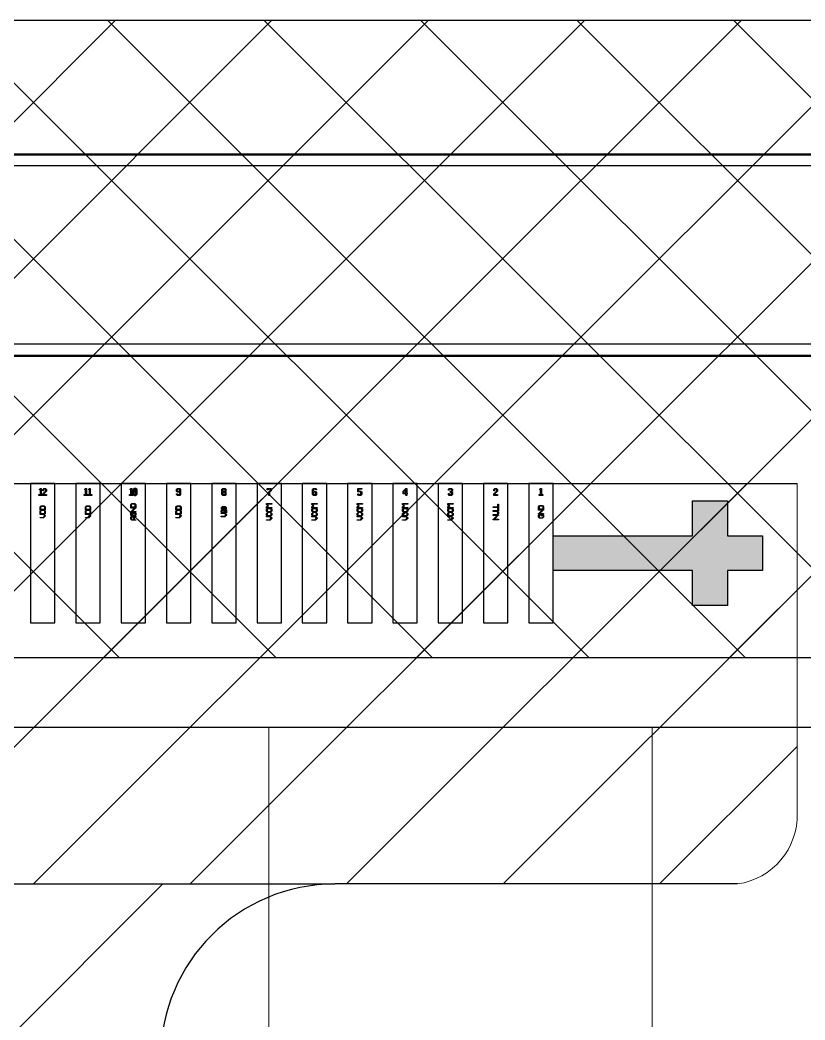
# Model space of a CAD drawing. Header units: millimetres. Extents: x 1278 to 1512, y 149 to 305.
# Drawn here: x 1320.709 to 1322.961, y 239.71 to 242.581 of the extents above; entities that cross this region are included whole.
import ezdxf

# ---------------------------------------------------------------- set-up
doc = ezdxf.new("R2010")
doc.units = ezdxf.units.MM
for name, color, linetype in [('5剖面线层', 2, 'Continuous'), ('B_M.drawing', 7, 'Continuous'), ('DWG', 7, 'Continuous'), ('FPC', 30, 'Continuous'), ('L127.drawing', 1, 'Continuous'), ('LAYOUT.drawing', 7, 'Continuous'), ('OUTLINE.drawing', 5, 'Continuous')]:
    doc.layers.add(name, color=color, linetype=linetype)
doc.layers.add('BLU', color=7, linetype='Continuous', lineweight=9)

# ---------------------------------------------------------------- blocks, each defined once
blk = doc.blocks.new('ic_GC')
at = {"layer": 'B_M.drawing'}
blk.add_lwpolyline([(-7.65, -0.29), (-7.65, 0.29), (7.65, 0.29), (7.65, 0.2855), (7.6455, 0.2855), (7.643, 0.288), (-7.643, 0.288), (-7.648, 0.283), (-7.648, -0.283), (-7.643, -0.288), (7.643, -0.288), (7.648, -0.283), (7.648, 0.283), (7.6455, 0.2855), (7.65, 0.2855), (7.65, -0.29), (-7.65, -0.29)], close=True, dxfattribs=at)
blk = doc.blocks.new('ic_89v3_spec_out_line')
at = {"layer": 'L127.drawing'}
blk.add_lwpolyline([(-7.6775, -0.2565), (7.6775, -0.2565), (7.6775, 0.2565), (-7.6775, 0.2565), (-7.6775, -0.2565)], close=True, dxfattribs=at)
blk.add_lwpolyline([(-7.6775, -0.2565), (7.6775, -0.2565), (7.6775, 0.2565), (-7.6775, 0.2565), (-7.6775, -0.2565)], close=True, dxfattribs=at)
blk.add_lwpolyline([(-7.6775, -0.2565), (7.6775, -0.2565), (7.6775, 0.2565), (-7.6775, 0.2565), (-7.6775, -0.2565)], close=True, dxfattribs=at)
blk = doc.blocks.new('ic_89v3_spec_pad_location')
blk.add_blockref('ic_89v3_spec_out_line', (0, 0))
blk = doc.blocks.new('ic_all')
at = {"xscale": -1}
for name, p in [('ic_GC', (-0.71194, -0.08845)), ('ic_89v3_spec_pad_location', (-0.71194, -0.08795))]:
    blk.add_blockref(name, p, dxfattribs=at)
blk = doc.blocks.new('fpc_pad')
at = {"layer": 'OUTLINE.drawing'}
blk.add_lwpolyline([(-0.035, -0.2), (0.035, -0.2), (0.035, 0.2), (-0.035, 0.2), (-0.035, -0.2)], close=True, dxfattribs=at)
blk = doc.blocks.new('fpc_pad_dummy')
at = {"layer": 'OUTLINE.drawing'}
blk.add_lwpolyline([(-0.035, -0.2), (0.035, -0.2), (0.035, 0.2), (-0.035, 0.2), (-0.035, -0.2)], close=True, dxfattribs=at)
blk = doc.blocks.new('fpc_mark')
at = {"layer": '5剖面线层'}
h = blk.add_hatch(color=3, dxfattribs=at)
h.dxf.hatch_style = 1
h.paths.add_polyline_path([(-0.1, 0.15), (-0.2, 0.15), (-0.2, 0.05), (-0.3, 0.05), (-0.3, -0.05), (-0.2, -0.05), (-0.2, -0.15), (-0.1, -0.15), (-0.1, -0.05), (0.3, -0.05), (0.3, 0.05), (-0.1, 0.05)])
at = {"layer": 'OUTLINE.drawing'}
blk.add_lwpolyline([(-0.1, 0.15), (-0.2, 0.15), (-0.2, 0.05), (-0.3, 0.05), (-0.3, -0.05), (-0.2, -0.05), (-0.2, -0.15), (-0.1, -0.15), (-0.1, -0.05), (0.3, -0.05), (0.3, 0.05), (-0.1, 0.05), (-0.1, 0.15)], close=True, dxfattribs=at)
blk = doc.blocks.new('fpc_label')
at = {"layer": 'LAYOUT.drawing'}
for points in [[(3.97251, 0.05271), (3.95751, 0.05271), (3.95751, 0.06104), (3.96084, 0.06437), (3.96918, 0.06437), (3.97251, 0.06104), (3.97251, 0.05438), (3.97084, 0.05438), (3.97084, 0.06021), (3.96834, 0.0627), (3.96168, 0.0627), (3.95917, 0.06021), (3.95917, 0.05438), (3.97251, 0.05438), (3.97251, 0.05271)], [(4.10251, 0.05271), (4.08751, 0.05271), (4.08751, 0.06104), (4.09084, 0.06437), (4.09918, 0.06437), (4.10251, 0.06104), (4.10251, 0.05438), (4.10084, 0.05438), (4.10084, 0.06021), (4.09834, 0.0627), (4.09168, 0.0627), (4.08917, 0.06021), (4.08917, 0.05438), (4.10251, 0.05438), (4.10251, 0.05271)], [(4.23251, 0.05938), (4.21751, 0.05938), (4.21751, 0.0677), (4.22084, 0.07103), (4.22918, 0.07103), (4.23251, 0.0677), (4.23251, 0.06104), (4.23084, 0.06104), (4.23084, 0.06688), (4.22834, 0.06937), (4.22168, 0.06937), (4.21917, 0.06688), (4.21917, 0.06104), (4.23251, 0.06104), (4.23251, 0.05938)], [(4.23251, 0.04604), (4.21751, 0.04604), (4.21751, 0.04771), (4.21875, 0.04771), (4.22751, 0.05645), (4.22751, 0.05771), (4.21751, 0.05771), (4.21751, 0.05938), (4.23251, 0.05938), (4.23251, 0.05771), (4.23126, 0.05771), (4.22292, 0.04937), (4.22292, 0.04771), (4.23251, 0.04771), (4.23251, 0.04604)], [(4.36251, 0.05271), (4.34751, 0.05271), (4.34751, 0.06104), (4.35084, 0.06437), (4.35918, 0.06437), (4.36251, 0.06104), (4.36251, 0.05438), (4.36084, 0.05438), (4.36084, 0.06021), (4.35834, 0.0627), (4.35168, 0.0627), (4.34917, 0.06021), (4.34917, 0.05438), (4.36251, 0.05438), (4.36251, 0.05271)], [(4.49, 0.05271), (4.49251, 0.05522), (4.49251, 0.05853), (4.49, 0.06104), (4.48001, 0.06104), (4.47751, 0.05853), (4.47751, 0.05688), (4.47917, 0.05688), (4.47917, 0.05771), (4.48084, 0.05937), (4.48769, 0.05937), (4.48202, 0.05651), (4.48568, 0.05651), (4.48991, 0.05864), (4.49084, 0.05771), (4.49084, 0.05604), (4.48918, 0.05438), (4.48147, 0.05438), (4.48568, 0.05651), (4.48202, 0.05651), (4.47982, 0.0554), (4.47917, 0.05604), (4.47917, 0.05688), (4.47751, 0.05688), (4.47751, 0.05522), (4.48001, 0.05271), (4.49, 0.05271)], [(4.62251, 0.0577), (4.60751, 0.0577), (4.60751, 0.06103), (4.61084, 0.06436), (4.60751, 0.0677), (4.60751, 0.07103), (4.62251, 0.07103), (4.62251, 0.06937), (4.60917, 0.06937), (4.60917, 0.06853), (4.61334, 0.06436), (4.60917, 0.0602), (4.60917, 0.05936), (4.62251, 0.05936), (4.62251, 0.0577)], [(4.62251, 0.04937), (4.61918, 0.04604), (4.61417, 0.04604), (4.61417, 0.04771), (4.61834, 0.04771), (4.62084, 0.0502), (4.62084, 0.05354), (4.61834, 0.05603), (4.61168, 0.05603), (4.60917, 0.05354), (4.60917, 0.0502), (4.61168, 0.04771), (4.61417, 0.04771), (4.61417, 0.04604), (4.61084, 0.04604), (4.60751, 0.04937), (4.60751, 0.05437), (4.61084, 0.0577), (4.61918, 0.0577), (4.62251, 0.05437), (4.62251, 0.04937)], [(4.75251, 0.0577), (4.73751, 0.0577), (4.73751, 0.06103), (4.74084, 0.06436), (4.73751, 0.0677), (4.73751, 0.07103), (4.75251, 0.07103), (4.75251, 0.06937), (4.73917, 0.06937), (4.73917, 0.06853), (4.74334, 0.06436), (4.73917, 0.0602), (4.73917, 0.05936), (4.75251, 0.05936), (4.75251, 0.0577)], [(4.75251, 0.04937), (4.74918, 0.04604), (4.74417, 0.04604), (4.74417, 0.04771), (4.74834, 0.04771), (4.75084, 0.0502), (4.75084, 0.05354), (4.74834, 0.05603), (4.74168, 0.05603), (4.73917, 0.05354), (4.73917, 0.0502), (4.74168, 0.04771), (4.74417, 0.04771), (4.74417, 0.04604), (4.74084, 0.04604), (4.73751, 0.04937), (4.73751, 0.05437), (4.74084, 0.0577), (4.74918, 0.0577), (4.75251, 0.05437), (4.75251, 0.04937)], [(4.88251, 0.0577), (4.86751, 0.0577), (4.86751, 0.06103), (4.87084, 0.06436), (4.86751, 0.0677), (4.86751, 0.07103), (4.88251, 0.07103), (4.88251, 0.06937), (4.86917, 0.06937), (4.86917, 0.06853), (4.87334, 0.06436), (4.86917, 0.0602), (4.86917, 0.05936), (4.88251, 0.05936), (4.88251, 0.0577)], [(4.88251, 0.04937), (4.87918, 0.04604), (4.87417, 0.04604), (4.87417, 0.04771), (4.87834, 0.04771), (4.88084, 0.0502), (4.88084, 0.05354), (4.87834, 0.05603), (4.87168, 0.05603), (4.86917, 0.05354), (4.86917, 0.0502), (4.87168, 0.04771), (4.87417, 0.04771), (4.87417, 0.04604), (4.87084, 0.04604), (4.86751, 0.04937), (4.86751, 0.05437), (4.87084, 0.0577), (4.87918, 0.0577), (4.88251, 0.05437), (4.88251, 0.04937)], [(5.01251, 0.0577), (4.99751, 0.0577), (4.99751, 0.06103), (5.00084, 0.06436), (4.99751, 0.0677), (4.99751, 0.07103), (5.01251, 0.07103), (5.01251, 0.06937), (4.99917, 0.06937), (4.99917, 0.06853), (5.00334, 0.06436), (4.99917, 0.0602), (4.99917, 0.05936), (5.01251, 0.05936), (5.01251, 0.0577)], [(5.01251, 0.04937), (5.00918, 0.04604), (5.00417, 0.04604), (5.00417, 0.04771), (5.00834, 0.04771), (5.01084, 0.0502), (5.01084, 0.05354), (5.00834, 0.05603), (5.00168, 0.05603), (4.99917, 0.05354), (4.99917, 0.0502), (5.00168, 0.04771), (5.00417, 0.04771), (5.00417, 0.04604), (5.00084, 0.04604), (4.99751, 0.04937), (4.99751, 0.05437), (5.00084, 0.0577), (5.00918, 0.0577), (5.01251, 0.05437), (5.01251, 0.04937)], [(5.14251, 0.0577), (5.12751, 0.0577), (5.12751, 0.06103), (5.13084, 0.06436), (5.12751, 0.0677), (5.12751, 0.07103), (5.14251, 0.07103), (5.14251, 0.06937), (5.12917, 0.06937), (5.12917, 0.06853), (5.13334, 0.06436), (5.12917, 0.0602), (5.12917, 0.05936), (5.14251, 0.05936), (5.14251, 0.0577)], [(5.14251, 0.04937), (5.13918, 0.04604), (5.13417, 0.04604), (5.13417, 0.04771), (5.13834, 0.04771), (5.14084, 0.0502), (5.14084, 0.05354), (5.13834, 0.05603), (5.13168, 0.05603), (5.12917, 0.05354), (5.12917, 0.0502), (5.13168, 0.04771), (5.13417, 0.04771), (5.13417, 0.04604), (5.13084, 0.04604), (5.12751, 0.04937), (5.12751, 0.05437), (5.13084, 0.0577), (5.13918, 0.0577), (5.14251, 0.05437), (5.14251, 0.04937)], [(5.27251, 0.05938), (5.25751, 0.05938), (5.25751, 0.06104), (5.27084, 0.06104), (5.27084, 0.06938), (5.27251, 0.06938), (5.27251, 0.05938)], [(5.27251, 0.04937), (5.25751, 0.04937), (5.25751, 0.05104), (5.27084, 0.05104), (5.27084, 0.05938), (5.27251, 0.05938), (5.27251, 0.04937)], [(5.40251, 0.05355), (5.38751, 0.05355), (5.38751, 0.06188), (5.39084, 0.06521), (5.39918, 0.06521), (5.40251, 0.06188), (5.40251, 0.05522), (5.40084, 0.05522), (5.40084, 0.06105), (5.39834, 0.06354), (5.39168, 0.06354), (5.38917, 0.06105), (5.38917, 0.05522), (5.40251, 0.05522), (5.40251, 0.05355)], [(3.97251, 0.04106), (3.95751, 0.04106), (3.95751, 0.04938), (3.96084, 0.05271), (3.96918, 0.05271), (3.97251, 0.04938), (3.97251, 0.04272), (3.97084, 0.04272), (3.97084, 0.04856), (3.96834, 0.05105), (3.96168, 0.05105), (3.95917, 0.04856), (3.95917, 0.04272), (3.97251, 0.04272), (3.97251, 0.04106)], [(3.97251, 0.0344), (3.96751, 0.0294), (3.95751, 0.0294), (3.95751, 0.03107), (3.96667, 0.03107), (3.97084, 0.03522), (3.96667, 0.03939), (3.95751, 0.03939), (3.95751, 0.04106), (3.96751, 0.04106), (3.97251, 0.03606), (3.97251, 0.0344)], [(4.10251, 0.04106), (4.08751, 0.04106), (4.08751, 0.04938), (4.09084, 0.05271), (4.09918, 0.05271), (4.10251, 0.04938), (4.10251, 0.04272), (4.10084, 0.04272), (4.10084, 0.04856), (4.09834, 0.05105), (4.09168, 0.05105), (4.08917, 0.04856), (4.08917, 0.04272), (4.10251, 0.04272), (4.10251, 0.04106)], [(4.10251, 0.0344), (4.09751, 0.0294), (4.08751, 0.0294), (4.08751, 0.03107), (4.09667, 0.03107), (4.10084, 0.03522), (4.09667, 0.03939), (4.08751, 0.03939), (4.08751, 0.04106), (4.09751, 0.04106), (4.10251, 0.03606), (4.10251, 0.0344)], [(4.23251, 0.03772), (4.22918, 0.03439), (4.22084, 0.03439), (4.21751, 0.03772), (4.21751, 0.04271), (4.22084, 0.04604), (4.2225, 0.04604), (4.2225, 0.04438), (4.22168, 0.04438), (4.21917, 0.04189), (4.21917, 0.03854), (4.22168, 0.03605), (4.22834, 0.03605), (4.23084, 0.03854), (4.23084, 0.04189), (4.22834, 0.04438), (4.22751, 0.04438), (4.22751, 0.04105), (4.22585, 0.04105), (4.22585, 0.04604), (4.22918, 0.04604), (4.23251, 0.04271), (4.23251, 0.03772)], [(4.23251, 0.02273), (4.22084, 0.02273), (4.21751, 0.02606), (4.21751, 0.03106), (4.22084, 0.03439), (4.23251, 0.03439), (4.23251, 0.03272), (4.22751, 0.03272), (4.22751, 0.0244), (4.22585, 0.0244), (4.22585, 0.03272), (4.22168, 0.03272), (4.21917, 0.03023), (4.21917, 0.02689), (4.22168, 0.0244), (4.23251, 0.0244), (4.23251, 0.02273)], [(4.36251, 0.04106), (4.34751, 0.04106), (4.34751, 0.04938), (4.35084, 0.05271), (4.35918, 0.05271), (4.36251, 0.04938), (4.36251, 0.04272), (4.36084, 0.04272), (4.36084, 0.04856), (4.35834, 0.05105), (4.35168, 0.05105), (4.34917, 0.04856), (4.34917, 0.04272), (4.36251, 0.04272), (4.36251, 0.04106)], [(4.36251, 0.0344), (4.35751, 0.0294), (4.34751, 0.0294), (4.34751, 0.03107), (4.35667, 0.03107), (4.36084, 0.03522), (4.35667, 0.03939), (4.34751, 0.03939), (4.34751, 0.04106), (4.35751, 0.04106), (4.36251, 0.03606), (4.36251, 0.0344)], [(4.49251, 0.04439), (4.48918, 0.04439), (4.4825, 0.05105), (4.48084, 0.05105), (4.47917, 0.04938), (4.47917, 0.04772), (4.48084, 0.04605), (4.4825, 0.04605), (4.4825, 0.04439), (4.48001, 0.04439), (4.47751, 0.04688), (4.47751, 0.05022), (4.48001, 0.05271), (4.48334, 0.05271), (4.49, 0.04605), (4.49084, 0.04605), (4.49084, 0.05271), (4.49251, 0.05271), (4.49251, 0.04439)], [(4.49251, 0.03773), (4.48751, 0.03273), (4.47751, 0.03273), (4.47751, 0.0344), (4.48667, 0.0344), (4.49084, 0.03855), (4.48667, 0.04272), (4.47751, 0.04272), (4.47751, 0.04439), (4.48751, 0.04439), (4.49251, 0.03939), (4.49251, 0.03773)], [(4.62251, 0.03772), (4.61918, 0.03439), (4.61084, 0.03439), (4.60751, 0.03772), (4.60751, 0.04271), (4.61084, 0.04604), (4.6125, 0.04604), (4.6125, 0.04438), (4.61168, 0.04438), (4.60917, 0.04189), (4.60917, 0.03854), (4.61168, 0.03605), (4.61834, 0.03605), (4.62084, 0.03854), (4.62084, 0.04189), (4.61834, 0.04438), (4.61751, 0.04438), (4.61751, 0.04604), (4.61918, 0.04604), (4.62251, 0.04271), (4.62251, 0.03772)], [(4.62251, 0.02773), (4.61751, 0.02273), (4.60751, 0.02273), (4.60751, 0.0244), (4.61667, 0.0244), (4.62084, 0.02855), (4.61667, 0.03272), (4.60751, 0.03272), (4.60751, 0.03439), (4.61751, 0.03439), (4.62251, 0.02939), (4.62251, 0.02773)], [(4.75251, 0.03772), (4.74918, 0.03439), (4.74084, 0.03439), (4.73751, 0.03772), (4.73751, 0.04271), (4.74084, 0.04604), (4.7425, 0.04604), (4.7425, 0.04438), (4.74168, 0.04438), (4.73917, 0.04189), (4.73917, 0.03854), (4.74168, 0.03605), (4.74834, 0.03605), (4.75084, 0.03854), (4.75084, 0.04189), (4.74834, 0.04438), (4.74751, 0.04438), (4.74751, 0.04604), (4.74918, 0.04604), (4.75251, 0.04271), (4.75251, 0.03772)], [(4.75251, 0.02773), (4.74751, 0.02273), (4.73751, 0.02273), (4.73751, 0.0244), (4.74667, 0.0244), (4.75084, 0.02855), (4.74667, 0.03272), (4.73751, 0.03272), (4.73751, 0.03439), (4.74751, 0.03439), (4.75251, 0.02939), (4.75251, 0.02773)], [(4.88251, 0.03772), (4.87918, 0.03439), (4.87084, 0.03439), (4.86751, 0.03772), (4.86751, 0.04271), (4.87084, 0.04604), (4.8725, 0.04604), (4.8725, 0.04438), (4.87168, 0.04438), (4.86917, 0.04189), (4.86917, 0.03854), (4.87168, 0.03605), (4.87834, 0.03605), (4.88084, 0.03854), (4.88084, 0.04189), (4.87834, 0.04438), (4.87751, 0.04438), (4.87751, 0.04604), (4.87918, 0.04604), (4.88251, 0.04271), (4.88251, 0.03772)], [(4.88251, 0.02773), (4.87751, 0.02273), (4.86751, 0.02273), (4.86751, 0.0244), (4.87667, 0.0244), (4.88084, 0.02855), (4.87667, 0.03272), (4.86751, 0.03272), (4.86751, 0.03439), (4.87751, 0.03439), (4.88251, 0.02939), (4.88251, 0.02773)], [(5.01251, 0.03772), (5.00918, 0.03439), (5.00084, 0.03439), (4.99751, 0.03772), (4.99751, 0.04271), (5.00084, 0.04604), (5.0025, 0.04604), (5.0025, 0.04438), (5.00168, 0.04438), (4.99917, 0.04189), (4.99917, 0.03854), (5.00168, 0.03605), (5.00834, 0.03605), (5.01084, 0.03854), (5.01084, 0.04189), (5.00834, 0.04438), (5.00751, 0.04438), (5.00751, 0.04604), (5.00918, 0.04604), (5.01251, 0.04271), (5.01251, 0.03772)], [(5.01251, 0.02773), (5.00751, 0.02273), (4.99751, 0.02273), (4.99751, 0.0244), (5.00667, 0.0244), (5.01084, 0.02855), (5.00667, 0.03272), (4.99751, 0.03272), (4.99751, 0.03439), (5.00751, 0.03439), (5.01251, 0.02939), (5.01251, 0.02773)], [(5.14251, 0.03772), (5.13918, 0.03439), (5.13084, 0.03439), (5.12751, 0.03772), (5.12751, 0.04271), (5.13084, 0.04604), (5.1325, 0.04604), (5.1325, 0.04438), (5.13168, 0.04438), (5.12917, 0.04189), (5.12917, 0.03854), (5.13168, 0.03605), (5.13834, 0.03605), (5.14084, 0.03854), (5.14084, 0.04189), (5.13834, 0.04438), (5.13751, 0.04438), (5.13751, 0.04604), (5.13918, 0.04604), (5.14251, 0.04271), (5.14251, 0.03772)], [(5.14251, 0.02773), (5.13751, 0.02273), (5.12751, 0.02273), (5.12751, 0.0244), (5.13667, 0.0244), (5.14084, 0.02855), (5.13667, 0.03272), (5.12751, 0.03272), (5.12751, 0.03439), (5.13751, 0.03439), (5.14251, 0.02939), (5.14251, 0.02773)], [(5.27251, 0.04105), (5.26918, 0.03772), (5.25751, 0.03772), (5.25751, 0.03938), (5.26834, 0.03938), (5.27084, 0.04187), (5.27084, 0.04522), (5.26834, 0.04771), (5.25751, 0.04771), (5.25751, 0.04937), (5.26918, 0.04937), (5.27251, 0.04604), (5.27251, 0.04105)], [(5.27251, 0.02438), (5.25751, 0.02438), (5.25751, 0.02605), (5.25875, 0.02605), (5.26751, 0.03479), (5.26751, 0.03605), (5.25751, 0.03605), (5.25751, 0.03772), (5.27251, 0.03772), (5.27251, 0.03605), (5.27126, 0.03605), (5.26292, 0.02771), (5.26292, 0.02605), (5.27251, 0.02605), (5.27251, 0.02438)], [(5.40251, 0.04022), (5.38751, 0.04022), (5.38751, 0.04188), (5.38875, 0.04188), (5.39751, 0.05063), (5.39751, 0.05189), (5.38751, 0.05189), (5.38751, 0.05355), (5.40251, 0.05355), (5.40251, 0.05189), (5.40126, 0.05189), (5.39292, 0.04355), (5.39292, 0.04188), (5.40251, 0.04188), (5.40251, 0.04022)], [(5.40251, 0.03189), (5.39918, 0.02856), (5.39084, 0.02856), (5.38751, 0.03189), (5.38751, 0.03689), (5.39084, 0.04022), (5.3925, 0.04022), (5.3925, 0.03855), (5.39168, 0.03855), (5.38917, 0.03606), (5.38917, 0.03272), (5.39168, 0.03023), (5.39834, 0.03023), (5.40084, 0.03272), (5.40084, 0.03606), (5.39834, 0.03855), (5.39751, 0.03855), (5.39751, 0.03522), (5.39585, 0.03522), (5.39585, 0.04022), (5.39918, 0.04022), (5.40251, 0.03689), (5.40251, 0.03189)]]:
    blk.add_lwpolyline(points, close=True, dxfattribs=at)
blk = doc.blocks.new('fpc_label_num')
at = {"layer": 'LAYOUT.drawing'}
for points in [[(3.9567, -0.00283), (3.9567, -0.00061), (3.96114, -0.00061), (3.96114, 0.01273), (3.95892, 0.01273), (3.95892, 0.01495), (3.96114, 0.01717), (3.96336, 0.01717), (3.96336, -0.00061), (3.9678, -0.00061), (3.9678, -0.00283), (3.9567, -0.00283)], [(3.9678, -0.00283), (3.9678, 0.00161), (3.97668, 0.01051), (3.97668, 0.01273), (3.97446, 0.01495), (3.97224, 0.01495), (3.97002, 0.01273), (3.97002, 0.01051), (3.9678, 0.01051), (3.9678, 0.01383), (3.97112, 0.01717), (3.97558, 0.01717), (3.9789, 0.01383), (3.9789, 0.00939), (3.97002, 0.00051), (3.97002, -0.00061), (3.9789, -0.00061), (3.9789, -0.00283), (3.9678, -0.00283)], [(4.0867, -0.00283), (4.0867, -0.00061), (4.09114, -0.00061), (4.09114, 0.01273), (4.08892, 0.01273), (4.08892, 0.01495), (4.09114, 0.01717), (4.09336, 0.01717), (4.09336, -0.00061), (4.0978, -0.00061), (4.0978, -0.00283), (4.0867, -0.00283)], [(4.0978, -0.00283), (4.0978, -0.00061), (4.10224, -0.00061), (4.10224, 0.01273), (4.10002, 0.01273), (4.10002, 0.01495), (4.10224, 0.01717), (4.10446, 0.01717), (4.10446, -0.00061), (4.1089, -0.00061), (4.1089, -0.00283), (4.0978, -0.00283)], [(4.2167, -0.00283), (4.2167, -0.00061), (4.22114, -0.00061), (4.22114, 0.01273), (4.21892, 0.01273), (4.21892, 0.01495), (4.22114, 0.01717), (4.22336, 0.01717), (4.22336, -0.00061), (4.2278, -0.00061), (4.2278, -0.00283), (4.2167, -0.00283)], [(4.2278, 0.00051), (4.23114, -0.00283), (4.23556, -0.00283), (4.2389, 0.00051), (4.2389, 0.01383), (4.23556, 0.01717), (4.23336, 0.01717), (4.23336, 0.01495), (4.23446, 0.01495), (4.23668, 0.01273), (4.23668, 0.00359), (4.23286, 0.01115), (4.23286, 0.00627), (4.2357, 0.00063), (4.23446, -0.00061), (4.23224, -0.00061), (4.23002, 0.00161), (4.23002, 0.01189), (4.23286, 0.00627), (4.23286, 0.01115), (4.23138, 0.01409), (4.23224, 0.01495), (4.23336, 0.01495), (4.23336, 0.01717), (4.23114, 0.01717), (4.2278, 0.01383), (4.2278, 0.00051)], [(4.35447, -0.00283), (4.35225, -0.00061), (4.35225, 0.00161), (4.35447, 0.00161), (4.35447, 0.00051), (4.35557, -0.00061), (4.36003, -0.00061), (4.36113, 0.00051), (4.36113, 0.00605), (4.35447, 0.00605), (4.35225, 0.00829), (4.35225, 0.01273), (4.35447, 0.01273), (4.35447, 0.00939), (4.35557, 0.00829), (4.36003, 0.00829), (4.36113, 0.00939), (4.36113, 0.01383), (4.36003, 0.01495), (4.35557, 0.01495), (4.35447, 0.01383), (4.35447, 0.01273), (4.35225, 0.01273), (4.35225, 0.01495), (4.35447, 0.01717), (4.36113, 0.01717), (4.36335, 0.01495), (4.36335, -0.00061), (4.36113, -0.00283), (4.35447, -0.00283)], [(4.48447, -0.00283), (4.48225, -0.00061), (4.48225, 0.00605), (4.48335, 0.00717), (4.48225, 0.00829), (4.48225, 0.01495), (4.48447, 0.01717), (4.49113, 0.01717), (4.49335, 0.01495), (4.49335, 0.01161), (4.49113, 0.01161), (4.49113, 0.01383), (4.49003, 0.01495), (4.48557, 0.01495), (4.48447, 0.01383), (4.48447, 0.00939), (4.48557, 0.00829), (4.49003, 0.00829), (4.49113, 0.00939), (4.49113, 0.01161), (4.49335, 0.01161), (4.49335, 0.00829), (4.49225, 0.00717), (4.49335, 0.00605), (4.49335, 0.00273), (4.49113, 0.00273), (4.49113, 0.00495), (4.49003, 0.00605), (4.48557, 0.00605), (4.48447, 0.00495), (4.48447, 0.00051), (4.48557, -0.00061), (4.49003, -0.00061), (4.49113, 0.00051), (4.49113, 0.00273), (4.49335, 0.00273), (4.49335, -0.00061), (4.49113, -0.00283), (4.48447, -0.00283)], [(4.61225, 0.01273), (4.61225, 0.01717), (4.62335, 0.01717), (4.62335, 0.01051), (4.61891, 0.00605), (4.61891, -0.00283), (4.61669, -0.00283), (4.61669, 0.00717), (4.62113, 0.01161), (4.62113, 0.01495), (4.61447, 0.01495), (4.61447, 0.01273), (4.61225, 0.01273)], [(4.74447, -0.00283), (4.74225, -0.00061), (4.74225, 0.01495), (4.74447, 0.01717), (4.75113, 0.01717), (4.75335, 0.01495), (4.75335, 0.01273), (4.75113, 0.01273), (4.75113, 0.01383), (4.75003, 0.01495), (4.74557, 0.01495), (4.74447, 0.01383), (4.74447, 0.00829), (4.75113, 0.00829), (4.75335, 0.00605), (4.75335, 0.00273), (4.75113, 0.00273), (4.75113, 0.00495), (4.75003, 0.00605), (4.74557, 0.00605), (4.74447, 0.00495), (4.74447, 0.00051), (4.74557, -0.00061), (4.75003, -0.00061), (4.75113, 0.00051), (4.75113, 0.00273), (4.75335, 0.00273), (4.75335, -0.00061), (4.75113, -0.00283), (4.74447, -0.00283)], [(4.87447, -0.00283), (4.87225, -0.00061), (4.87225, 0.00161), (4.87447, 0.00161), (4.87447, 0.00051), (4.87557, -0.00061), (4.88003, -0.00061), (4.88113, 0.00051), (4.88113, 0.00605), (4.88003, 0.00717), (4.87225, 0.00717), (4.87225, 0.01717), (4.88335, 0.01717), (4.88335, 0.01495), (4.87447, 0.01495), (4.87447, 0.00939), (4.88113, 0.00939), (4.88335, 0.00717), (4.88335, -0.00061), (4.88113, -0.00283), (4.87447, -0.00283)], [(5.00225, 0.00161), (5.00225, 0.00939), (5.01003, 0.01717), (5.01225, 0.01717), (5.01225, 0.00383), (5.01335, 0.00383), (5.01335, 0.00161), (5.01225, 0.00161), (5.01225, -0.00283), (5.01003, -0.00283), (5.01003, 0.00161), (5.00447, 0.00161), (5.00447, 0.00383), (5.01003, 0.00383), (5.01003, 0.01273), (5.00891, 0.01273), (5.00447, 0.00829), (5.00447, 0.00161), (5.00225, 0.00161)], [(5.13447, -0.00283), (5.13225, -0.00061), (5.13225, 0.00273), (5.13447, 0.00273), (5.13447, 0.00051), (5.13557, -0.00061), (5.14003, -0.00061), (5.14113, 0.00051), (5.14113, 0.00383), (5.13891, 0.00605), (5.13669, 0.00605), (5.13669, 0.00829), (5.13891, 0.00829), (5.14113, 0.01051), (5.14113, 0.01383), (5.14003, 0.01495), (5.13557, 0.01495), (5.13447, 0.01383), (5.13447, 0.01161), (5.13225, 0.01161), (5.13225, 0.01495), (5.13447, 0.01717), (5.14113, 0.01717), (5.14335, 0.01495), (5.14335, 0.00939), (5.14113, 0.00717), (5.14335, 0.00495), (5.14335, -0.00061), (5.14113, -0.00283), (5.13447, -0.00283)], [(5.26225, -0.00283), (5.26225, 0.00161), (5.27113, 0.01051), (5.27113, 0.01273), (5.26891, 0.01495), (5.26669, 0.01495), (5.26447, 0.01273), (5.26447, 0.01051), (5.26225, 0.01051), (5.26225, 0.01383), (5.26557, 0.01717), (5.27003, 0.01717), (5.27335, 0.01383), (5.27335, 0.00939), (5.26447, 0.00051), (5.26447, -0.00061), (5.27335, -0.00061), (5.27335, -0.00283), (5.26225, -0.00283)], [(5.39225, -0.00283), (5.39225, -0.00061), (5.39669, -0.00061), (5.39669, 0.01273), (5.39447, 0.01273), (5.39447, 0.01495), (5.39669, 0.01717), (5.39891, 0.01717), (5.39891, -0.00061), (5.40335, -0.00061), (5.40335, -0.00283), (5.39225, -0.00283)]]:
    blk.add_lwpolyline(points, close=True, dxfattribs=at)
blk = doc.blocks.new('fpc')
for name, p in [('fpc_label_num', (5.5572, 0.36881)), ('fpc_pad_dummy', (10.825, 0.2)), ('fpc_pad', (10.955, 0.2)), ('fpc_label', (5.55999, 0.27157))]:
    blk.add_blockref(name, p)
at = {"row_count": 1, "column_count": 82, "row_spacing": 0.403, "column_spacing": 0.13}
blk.add_blockref('fpc_pad', (0.165, 0.2), dxfattribs=at)
at = {"xscale": -1}
blk.add_blockref('fpc_mark', (11.29, 0.2), dxfattribs=at)

msp = doc.modelspace()

# ---------------------------------------------------------------- hatches: boundary and pattern name
h = msp.add_hatch()
h.set_pattern_fill('ANSI37', color=256, scale=0.1, style=0)
h.set_pattern_definition([(45, (-12.59705, -186.2388), (-0.2245064, 0.2245064), []), (135, (-12.59705, -186.2388), (-0.2245064, -0.2245064), [])])
edge = h.paths.add_edge_path()
edge.add_line((1307.273, 242.5801), (1326.0846, 242.5801))
edge.add_arc((1309.9342, 243.6001), 2.85, 200.971, 270)
edge.add_line((1309.9342, 240.7501), (1323.4234, 240.7501))
edge.add_arc((1323.4234, 243.6001), 2.85, 270, 339.029)
h = msp.add_hatch()
h.set_pattern_fill('ANSI31', color=30, scale=0.1, style=0)
h.set_pattern_definition([(45, (-12.59705, -186.2388), (-0.2245064, 0.2245064), [])])
edge = h.paths.add_edge_path()
edge.add_line((1310.4188, 241.2501), (1322.9388, 241.2501))
edge.add_line((1310.4188, 240.2922), (1310.4188, 241.2501))
edge.add_arc((1310.6187, 240.298), 0.2, 178.3428, 261.6793)
edge.add_line((1312.1188, 240.1001), (1310.5898, 240.1001))
edge.add_line((1312.1188, 240.1001), (1321.6123, 240.1001))
edge.add_line((1322.7678, 240.1001), (1321.6123, 240.1001))
edge.add_arc((1322.7389, 240.298), 0.2, 278.3207, 361.6572)
edge.add_line((1322.9388, 240.2922), (1322.9388, 241.2501))
h = msp.add_hatch()
h.set_pattern_fill('ANSI31', color=256, scale=0.1, style=0)
h.set_pattern_definition([(45, (-1.06165, -188.09566), (-0.2245064, 0.2245064), [])])
edge = h.paths.add_edge_path()
edge.add_line((1312.1188, 240.1001), (1321.6123, 240.1001))
edge.add_arc((1312.1188, 239.6001), 0.5, 360, 450)
edge.add_line((1312.6188, 237.8537), (1312.6188, 239.6001))
edge.add_line((1312.6188, 237.8537), (1320.4726, 237.8537))
edge.add_arc((1321.6123, 238.3537), 0.5, 180, 270)
edge.add_line((1321.1123, 239.6001), (1321.1123, 238.3537))
edge.add_arc((1321.6123, 239.6001), 0.5, 90, 180)
h.paths.add_polyline_path([(1313.9874, 239.5546), (1319.3589, 239.5546), (1319.3589, 238.4635), (1313.9874, 238.4635)], flags=24)

# ---------------------------------------------------------------- linework, layer by layer
at = {"layer": 'BLU', "color": 36, "lineweight": 5}
for p, q in [((1321.4227, 238.4585), (1321.4227, 240.5501)), ((1322.5224, 238.4585), (1322.5224, 240.5501))]:
    msp.add_line(p, q, dxfattribs=at)
at = {"layer": 'DWG', "color": 30}
for p, q in [((1310.4188, 241.2501), (1322.9388, 241.2501)), ((1312.1188, 240.1001), (1321.6123, 240.1001))]:
    msp.add_line(p, q, dxfattribs=at)
at = {"layer": 'DWG', "color": 30, "lineweight": 0}
msp.add_line((1322.9388, 240.2922), (1322.9388, 241.2501), dxfattribs=at)
msp.add_arc((1322.7389, 240.298), 0.2, 278.3207, 1.6572, dxfattribs=at)
at = {"layer": 'FPC'}
msp.add_line((1322.7678, 240.1001), (1321.6123, 240.1001), dxfattribs=at)
msp.add_arc((1321.6123, 239.6001), 0.5, 90, 180, dxfattribs=at)
at = {"layer": 'LAYOUT.drawing'}
for p, q in [((1307.273, 242.5801), (1326.0846, 242.5801)), ((1309.611, 240.5501), (1323.7465, 240.5501))]:
    msp.add_line(p, q, dxfattribs=at)
at = {"layer": 'LAYOUT.drawing', "color": 4}
msp.add_line((1309.9342, 240.7501), (1323.4234, 240.7501), dxfattribs=at)

# ---------------------------------------------------------------- block references
for name, p in [('ic_all', (1317.3907, 241.9945)), ('fpc', (1311.2488, 240.8501))]:
    msp.add_blockref(name, p)

doc.saveas('drawing.dxf')
